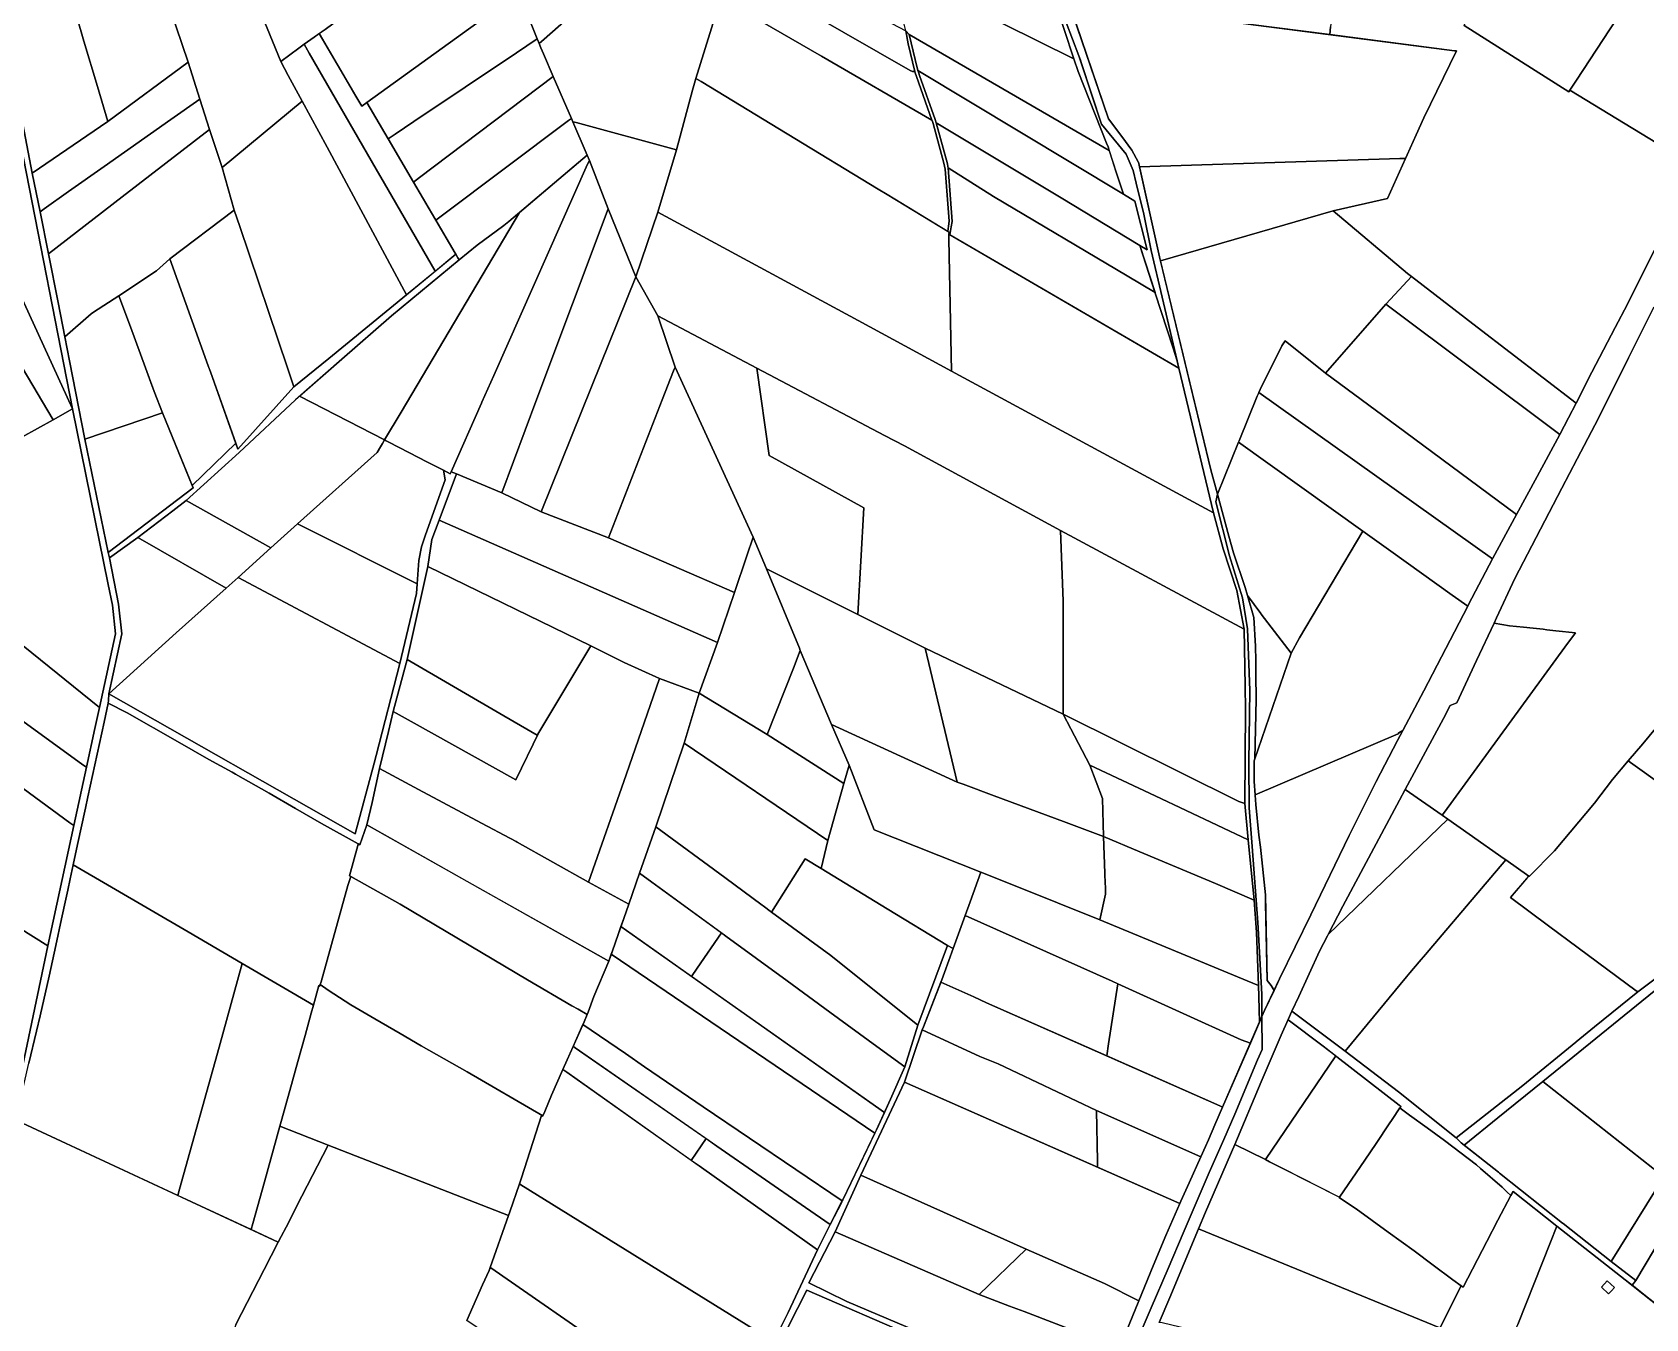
# Model space of a CAD drawing. Header units: metres. Extents: x 3 to 1005126, y 39 to 4383651.
# Drawn here: x 490819 to 491607, y 4373072 to 4373700 of the extents above; entities that cross this region are included whole.
import ezdxf

# ---------------------------------------------------------------- set-up
doc = ezdxf.new("R2010")
doc.units = ezdxf.units.M
doc.header["$MEASUREMENT"] = 0
doc.layers.add('TM_Llucmajor', color=7, linetype='Continuous')

msp = doc.modelspace()

# ---------------------------------------------------------------- linework, layer by layer
at = {"layer": 'TM_Llucmajor', "linetype": 'Continuous', "flags": 128}
for points in [[(490905.67, 4373771.17), (490897.12, 4373792.13), (490911.61, 4373803.72), (490925.61, 4373813.54), (490965.93, 4373704.31), (490962.18, 4373701.65), (490956.8, 4373697.83), (490951.9, 4373694.35), (490949.23, 4373692.37), (490940.48, 4373685.86), (490905.67, 4373771.17)], [(490872.02, 4373754.39), (490866.98, 4373769.36), (490897.12, 4373792.13), (490905.67, 4373771.17), (490940.48, 4373685.86), (490944.13, 4373679.11), (490950.93, 4373666.56), (490911.84, 4373634.07), (490905.64, 4373652.78), (490900.87, 4373667.58), (490895.19, 4373685.67), (490872.02, 4373754.39)], [(490840.78, 4373707.82), (490831.18, 4373740.38), (490866.98, 4373769.36), (490872.02, 4373754.39), (490895.19, 4373685.67), (490856, 4373656.64), (490850.93, 4373673.68), (490844.34, 4373695.87), (490840.78, 4373707.82)], [(491058.44, 4373718.1), (491098.12, 4373745.83), (491110.95, 4373754.85), (491110.32, 4373754.17), (491119.85, 4373761.83), (491130.36, 4373754.61), (491132.82, 4373752.99), (491067.77, 4373695.79), (491066.64, 4373694.79), (491066.34, 4373695.49), (491065.7, 4373696.99), (491057.63, 4373717.53), (491058.44, 4373718.1)], [(491051.37, 4373733.44), (491056.79, 4373719.64), (491056.04, 4373719.1), (490982.56, 4373665.87), (490980.04, 4373664.05), (490977.12, 4373669.04), (490972.39, 4373677.11), (490959.24, 4373699.56), (490962.18, 4373701.65), (490965.93, 4373704.31), (490967.97, 4373705.76), (490987.73, 4373719.82), (490998.05, 4373727.27), (491003.26, 4373731.03), (491011.97, 4373737.32), (491033.04, 4373752.53), (491041.47, 4373758.62), (491050.79, 4373734.91), (491051.37, 4373733.44)], [(491160.85, 4373734.57), (491160.28, 4373731.91), (491160.27, 4373731.89), (491155.69, 4373718.06), (491155.37, 4373717.08), (491143.24, 4373677.65), (491141.64, 4373671.88), (491133.77, 4373642.7), (491084.81, 4373656.05), (491083.08, 4373656.52), (491082.42, 4373658.06), (491073.58, 4373678.64), (491068.85, 4373689.65), (491067.58, 4373692.6), (491066.64, 4373694.79), (491067.77, 4373695.79), (491132.82, 4373752.99), (491160.85, 4373734.57)], [(491327.58, 4373688.27), (491327.92, 4373687.26), (491241.4, 4373730.21), (491240.95, 4373732.07), (491239.58, 4373752.83), (491311.79, 4373737.65), (491319.33, 4373713.02), (491327.58, 4373688.27)], [(491599.55, 4373716.65), (491573.37, 4373676.78), (491570.19, 4373671.94), (491569.61, 4373671.06), (491518.61, 4373703.45), (491530.77, 4373732.58), (491533.23, 4373738.47), (491537.84, 4373749.49), (491541.41, 4373747.59), (491599.55, 4373716.65)], [(490808.52, 4373686.06), (490802.35, 4373718), (490831.18, 4373740.38), (490840.78, 4373707.82), (490844.34, 4373695.87), (490850.93, 4373673.68), (490856, 4373656.64), (490819.08, 4373631.4), (490808.52, 4373686.06)], [(491249.25, 4373681.11), (491249, 4373681.13), (491247.9, 4373681.61), (491167.47, 4373727.78), (491160.28, 4373731.91), (491160.85, 4373734.57), (491162.68, 4373739.19), (491164.56, 4373743.95), (491166.98, 4373742.67), (491199.34, 4373725.5), (491238.97, 4373704.49), (491245.76, 4373700.89), (491247.03, 4373694.53), (491250.21, 4373681.01), (491249.25, 4373681.11)], [(491444.21, 4373718.89), (491454.77, 4373716.9), (491453.3, 4373702.89), (491452.89, 4373699.05), (491413.07, 4373704.18), (491401, 4373705.74), (491325.18, 4373715.52), (491323.57, 4373720.24), (491321.33, 4373726.85), (491317.74, 4373737.77), (491317, 4373741.05), (491444.21, 4373718.89)], [(491249.25, 4373681.11), (491250.21, 4373681.01), (491250.4, 4373680.45), (491251, 4373678.64), (491258.53, 4373657.26), (491204.67, 4373688.49), (491155.37, 4373717.08), (491155.69, 4373718.06), (491160.27, 4373731.89), (491160.28, 4373731.91), (491167.47, 4373727.78), (491247.9, 4373681.61), (491249, 4373681.13), (491249.25, 4373681.11)], [(491343.84, 4373646.07), (491344.58, 4373644.17), (491345.16, 4373642.39), (491247.36, 4373699.16), (491245.76, 4373700.89), (491244.32, 4373706.73), (491241.4, 4373730.21), (491327.92, 4373687.26), (491329.97, 4373681.12), (491343.84, 4373646.07)], [(491065.7, 4373696.99), (491055.6, 4373690.22), (491005.43, 4373656.57), (490996.29, 4373650.43), (490992.93, 4373648.18), (490982.56, 4373665.87), (491056.04, 4373719.1), (491056.79, 4373719.64), (491057.63, 4373717.53), (491065.7, 4373696.99)], [(491204.67, 4373688.49), (491258.53, 4373657.26), (491258.67, 4373657.18), (491259.09, 4373655.64), (491264.38, 4373636.3), (491265.01, 4373633.35), (491266.96, 4373607.92), (491266.73, 4373605.45), (491266.26, 4373602.92), (491236.61, 4373620.93), (491232.26, 4373623.58), (491187.83, 4373650.57), (491145.76, 4373676.13), (491143.24, 4373677.65), (491155.37, 4373717.08), (491204.67, 4373688.49)], [(491325.18, 4373715.52), (491401, 4373705.74), (491413.07, 4373704.18), (491513.91, 4373691.18), (491514.77, 4373691.1), (491498.9, 4373658.44), (491489.91, 4373638.48), (491487.16, 4373638.48), (491359.97, 4373634.39), (491359.45, 4373636.75), (491359.35, 4373636.99), (491356.27, 4373642.67), (491351.33, 4373649.25), (491344.82, 4373657.93), (491325.18, 4373715.52)], [(491631.75, 4373634.49), (491570.19, 4373671.94), (491573.37, 4373676.78), (491599.55, 4373716.65), (491657.41, 4373686.03), (491654.04, 4373679.41), (491650.95, 4373673.21), (491637.34, 4373645.56), (491631.75, 4373634.49)], [(490992.93, 4373648.18), (491005.35, 4373626.97), (491025.65, 4373592.34), (491025.96, 4373591.8), (491015.97, 4373583.52), (491015.79, 4373583.83), (490991.19, 4373626.38), (490987.14, 4373633.39), (490954.37, 4373690.08), (490951.9, 4373694.35), (490956.8, 4373697.83), (490959.24, 4373699.56), (490977.12, 4373669.04), (490980.04, 4373664.05), (490982.56, 4373665.87), (490992.93, 4373648.18)], [(491266.34, 4373634.64), (491266.45, 4373633.93), (491268.41, 4373607.75), (491267.96, 4373605.18), (491267.26, 4373601.25), (491266.81, 4373601.51), (491266.97, 4373602.49), (491266.26, 4373602.92), (491266.73, 4373605.45), (491266.96, 4373607.92), (491265.01, 4373633.35), (491264.38, 4373636.3), (491259.09, 4373655.64), (491258.67, 4373657.18), (491258.53, 4373657.26), (491251, 4373678.64), (491250.4, 4373680.45), (491250.21, 4373681.01), (491247.03, 4373694.53), (491245.76, 4373700.89), (491247.36, 4373699.16), (491250.36, 4373686.94), (491251.7, 4373681.47), (491252.1, 4373680.29), (491252.49, 4373679.12), (491260.16, 4373657.59), (491260.59, 4373656.02), (491266.14, 4373635.99), (491266.34, 4373634.64)], [(491348.55, 4373631.93), (491352.07, 4373621.04), (491251.7, 4373681.47), (491250.36, 4373686.94), (491247.36, 4373699.16), (491345.16, 4373642.39), (491348.55, 4373631.93)], [(491015.97, 4373583.52), (491001.89, 4373571.87), (490963.06, 4373644.01), (490950.93, 4373666.56), (490944.13, 4373679.11), (490940.48, 4373685.86), (490949.23, 4373692.37), (490951.9, 4373694.35), (490954.37, 4373690.08), (490987.14, 4373633.39), (490991.19, 4373626.38), (491015.79, 4373583.83), (491015.97, 4373583.52)], [(490996.29, 4373650.43), (491005.43, 4373656.57), (491055.6, 4373690.22), (491065.7, 4373696.99), (491066.34, 4373695.49), (491066.64, 4373694.79), (491067.58, 4373692.6), (491068.85, 4373689.65), (491073.58, 4373678.64), (491008.26, 4373629.18), (491005.35, 4373626.97), (490992.93, 4373648.18), (490996.29, 4373650.43)], [(490838.66, 4373516.16), (490829.31, 4373510.78), (490771.13, 4373608.72), (490738, 4373663.25), (490738.81, 4373663.95), (490740.85, 4373665.69), (490766.08, 4373689.56), (490788.11, 4373636.75), (490788.75, 4373635.22), (490808.05, 4373583.16), (490838.66, 4373516.16)], [(490822.89, 4373612.53), (490819.08, 4373631.4), (490856, 4373656.64), (490895.19, 4373685.67), (490900.87, 4373667.58), (490886.68, 4373657.56), (490854.13, 4373634.59), (490836.85, 4373622.38), (490824.96, 4373613.99), (490822.89, 4373612.53)], [(491081.09, 4373657.06), (491018.83, 4373610.35), (491016.24, 4373608.4), (491005.35, 4373626.97), (491008.26, 4373629.18), (491073.58, 4373678.64), (491082.42, 4373658.06), (491081.09, 4373657.06)], [(491133.77, 4373642.7), (491141.64, 4373671.88), (491143.24, 4373677.65), (491145.76, 4373676.13), (491187.83, 4373650.57), (491232.26, 4373623.58), (491236.61, 4373620.93), (491266.97, 4373602.49), (491266.81, 4373601.51), (491266.86, 4373599.07), (491268.17, 4373534.71), (491222.48, 4373559.43), (491124.65, 4373612.36), (491133.77, 4373642.7)], [(491360.14, 4373596.08), (491321.63, 4373619.27), (491260.59, 4373656.02), (491260.16, 4373657.59), (491252.49, 4373679.12), (491252.1, 4373680.29), (491251.7, 4373681.47), (491352.07, 4373621.04), (491357.64, 4373617.68), (491363.64, 4373593.97), (491360.14, 4373596.08)], [(490827.02, 4373592), (490822.89, 4373612.53), (490824.96, 4373613.99), (490836.85, 4373622.38), (490854.13, 4373634.59), (490886.68, 4373657.56), (490900.87, 4373667.58), (490905.64, 4373652.78), (490863.02, 4373619.83), (490827.02, 4373592)], [(490917.73, 4373613.24), (490911.84, 4373634.07), (490950.93, 4373666.56), (490963.06, 4373644.01), (491001.89, 4373571.87), (490963.89, 4373540.87), (490946.86, 4373526.96), (490943.69, 4373536.33), (490920.41, 4373605.27), (490917.73, 4373613.24)], [(490831.66, 4373568.21), (490827.02, 4373592), (490863.02, 4373619.83), (490905.64, 4373652.78), (490911.84, 4373634.07), (490917.73, 4373613.24), (490886.26, 4373589.49), (490879.81, 4373583.6), (490861.41, 4373571.45), (490849.03, 4373563.42), (490847.79, 4373562.62), (490834.93, 4373551.45), (490831.66, 4373568.21)], [(491027, 4373590.03), (491025.96, 4373591.8), (491025.65, 4373592.34), (491016.24, 4373608.4), (491018.83, 4373610.35), (491081.09, 4373657.06), (491082.42, 4373658.06), (491083.08, 4373656.52), (491089.59, 4373641.37), (491090.11, 4373640.16), (491051.88, 4373607.69), (491049.4, 4373605.86), (491036.33, 4373596.26), (491027.59, 4373589.02), (491027, 4373590.03)], [(491084.81, 4373656.05), (491133.77, 4373642.7), (491124.65, 4373612.36), (491113.91, 4373580.76), (491100.39, 4373613.99), (491091.2, 4373637.63), (491090.11, 4373640.16), (491089.59, 4373641.37), (491083.08, 4373656.52), (491084.81, 4373656.05)], [(491353.85, 4373581.2), (491288.61, 4373620.04), (491266.45, 4373633.93), (491266.34, 4373634.64), (491266.14, 4373635.99), (491260.59, 4373656.02), (491321.63, 4373619.27), (491360.14, 4373596.08), (491367.6, 4373573), (491353.85, 4373581.2)], [(490788.75, 4373635.22), (490798.67, 4373637.55), (490814.32, 4373641.22), (490814.8, 4373638.77), (490838.66, 4373516.16), (490808.05, 4373583.16), (490788.75, 4373635.22)], [(491057.09, 4373612.11), (491090.11, 4373640.16), (491091.2, 4373637.63), (491090.36, 4373635.74), (491044.53, 4373532.5), (491038.75, 4373519.47), (491038.52, 4373518.96), (491023.68, 4373485.52), (491023.22, 4373484.5), (491019.97, 4373486.18), (491012.11, 4373490.23), (491002.98, 4373494.94), (490993.25, 4373499.96), (490991.65, 4373500.79), (490991.19, 4373501.03), (490999.27, 4373514.64), (491057.09, 4373612.11)], [(491026.28, 4373484.45), (491023.68, 4373485.52), (491038.52, 4373518.96), (491038.75, 4373519.47), (491044.53, 4373532.5), (491090.36, 4373635.74), (491091.2, 4373637.63), (491100.39, 4373613.99), (491065.62, 4373521.13), (491048.39, 4373475.11), (491026.28, 4373484.45)], [(491487.16, 4373638.48), (491489.91, 4373638.48), (491481.12, 4373618.97), (491454.59, 4373613.04), (491370.25, 4373588.51), (491369.94, 4373589.76), (491369.73, 4373590.5), (491359.97, 4373634.39), (491487.16, 4373638.48)], [(491353.85, 4373581.2), (491367.6, 4373573), (491367.69, 4373572.74), (491376.37, 4373545.9), (491378.37, 4373539.7), (491379.25, 4373536.02), (491267.26, 4373601.25), (491267.96, 4373605.18), (491268.41, 4373607.75), (491266.45, 4373633.93), (491288.61, 4373620.04), (491353.85, 4373581.2)], [(490905.05, 4373537.29), (490886.26, 4373589.49), (490917.73, 4373613.24), (490920.41, 4373605.27), (490943.69, 4373536.33), (490946.86, 4373526.96), (490919.43, 4373496.59), (490906.09, 4373534.33), (490905.05, 4373537.29)], [(490991.19, 4373501.03), (490949.68, 4373522.44), (490970.34, 4373540.51), (490994.53, 4373561.65), (491027.59, 4373589.02), (491036.33, 4373596.26), (491049.4, 4373605.86), (491051.88, 4373607.69), (491057.09, 4373612.11), (490999.27, 4373514.64), (490991.19, 4373501.03)], [(491067.67, 4373465.88), (491048.39, 4373475.11), (491065.62, 4373521.13), (491100.39, 4373613.99), (491113.91, 4373580.76), (491092.25, 4373526.95), (491067.67, 4373465.88)], [(491124.7, 4373561.65), (491113.91, 4373580.76), (491124.65, 4373612.36), (491222.48, 4373559.43), (491268.17, 4373534.71), (491396.07, 4373465.44), (491400.81, 4373447.8), (491407.44, 4373427.54), (491411.16, 4373408.57), (491321.34, 4373456.79), (491245.08, 4373498.16), (491235.45, 4373503.24), (491173, 4373536.12), (491124.7, 4373561.65)], [(491454.59, 4373613.04), (491490.93, 4373582.4), (491492.81, 4373580.81), (491484.66, 4373572.04), (491480.26, 4373567.3), (491451.93, 4373534.95), (491450.8, 4373533.65), (491431.04, 4373549.38), (491429.47, 4373547.05), (491418.92, 4373525.63), (491417.41, 4373522.38), (491408.64, 4373500.67), (491408.32, 4373499.87), (491398.07, 4373474.46), (491394.83, 4373486.44), (491370.25, 4373588.51), (491454.59, 4373613.04)], [(491266.81, 4373601.51), (491379.25, 4373536.02), (491396.07, 4373465.44), (491268.17, 4373534.71), (491266.86, 4373599.07), (491266.81, 4373601.51)], [(491001.89, 4373571.87), (491025.96, 4373591.8), (491027, 4373590.03), (491027.59, 4373589.02), (490994.53, 4373561.65), (490970.34, 4373540.51), (490947.59, 4373520.61), (490920.17, 4373494.93), (490894.22, 4373471.37), (490887.68, 4373466.39), (490870.68, 4373453.41), (490856.86, 4373443.4), (490856.12, 4373446.07), (490897.63, 4373477.64), (490897.19, 4373478.73), (490918.44, 4373499.38), (490919.43, 4373496.59), (490946.86, 4373526.96), (490963.89, 4373540.87), (491001.89, 4373571.87)], [(490905.22, 4373536.81), (490906.09, 4373534.33), (490918.44, 4373499.38), (490897.19, 4373478.73), (490882.74, 4373514.27), (490878.68, 4373524.71), (490877.72, 4373527.31), (490874.38, 4373536.33), (490867, 4373556.32), (490861.41, 4373571.45), (490879.81, 4373583.6), (490886.26, 4373589.49), (490905.05, 4373537.29), (490905.22, 4373536.81)], [(491100.61, 4373453.15), (491067.67, 4373465.88), (491092.25, 4373526.95), (491113.91, 4373580.76), (491124.7, 4373561.65), (491133.07, 4373536.65), (491132.37, 4373534.86), (491126.83, 4373520.6), (491100.61, 4373453.15)], [(491565.25, 4373503.68), (491480.26, 4373567.3), (491484.66, 4373572.04), (491492.81, 4373580.81), (491519.28, 4373560.49), (491524.9, 4373556.17), (491573.29, 4373519.02), (491569.6, 4373511.76), (491565.25, 4373503.68)], [(490837.22, 4373539.76), (490834.93, 4373551.45), (490847.79, 4373562.62), (490849.03, 4373563.42), (490861.41, 4373571.45), (490867, 4373556.32), (490874.38, 4373536.33), (490878.68, 4373524.71), (490882.74, 4373514.27), (490844.74, 4373501.41), (490837.22, 4373539.76)], [(491544.15, 4373464.54), (491489.36, 4373505.15), (491450.8, 4373533.65), (491451.93, 4373534.95), (491480.26, 4373567.3), (491565.25, 4373503.68), (491554.23, 4373483.2), (491544.15, 4373464.54)], [(491124.7, 4373561.65), (491173, 4373536.12), (491178.98, 4373493.49), (491225.27, 4373467.89), (491222.28, 4373415.68), (491177.73, 4373438.08), (491171.31, 4373453.52), (491133.07, 4373536.65), (491124.7, 4373561.65)], [(491532.45, 4373442.88), (491418.29, 4373524.27), (491418.92, 4373525.63), (491429.47, 4373547.05), (491431.04, 4373549.38), (491450.8, 4373533.65), (491489.36, 4373505.15), (491544.15, 4373464.54), (491532.63, 4373443.22), (491532.45, 4373442.88)], [(491162.16, 4373426.47), (491100.61, 4373453.15), (491126.83, 4373520.6), (491132.37, 4373534.86), (491133.07, 4373536.65), (491171.31, 4373453.52), (491168.2, 4373444.32), (491162.16, 4373426.47)], [(491173, 4373536.12), (491235.45, 4373503.24), (491245.08, 4373498.16), (491321.34, 4373456.79), (491322.64, 4373422.3), (491322.71, 4373366.99), (491255.25, 4373399.21), (491222.28, 4373415.68), (491225.27, 4373467.89), (491178.98, 4373493.49), (491173, 4373536.12)], [(490947.59, 4373520.61), (490949.68, 4373522.44), (490991.19, 4373501.03), (490990.13, 4373499.24), (490989.14, 4373497.58), (490987.53, 4373494.86), (490948.57, 4373460.07), (490935.6, 4373448.35), (490894.22, 4373471.37), (490920.17, 4373494.93), (490947.59, 4373520.61)], [(491520.28, 4373419.88), (491512.74, 4373425.26), (491482.72, 4373446.69), (491468.99, 4373456.5), (491408.32, 4373499.87), (491408.64, 4373500.67), (491417.41, 4373522.38), (491418.05, 4373523.76), (491418.29, 4373524.27), (491532.45, 4373442.88), (491520.65, 4373420.6), (491520.28, 4373419.88)], [(490807.9, 4373405.76), (490769.64, 4373477.57), (490780.34, 4373483.65), (490793.53, 4373491.14), (490813.9, 4373502.31), (490829.31, 4373510.78), (490838.66, 4373516.16), (490856.18, 4373430.34), (490858.24, 4373420.31), (490859.78, 4373406.32), (490851.89, 4373370.35), (490814.55, 4373400.5), (490814.43, 4373400.6), (490807.9, 4373405.76)], [(490856.12, 4373446.07), (490844.74, 4373501.41), (490882.74, 4373514.27), (490897.63, 4373477.64), (490856.12, 4373446.07)], [(490990.13, 4373499.24), (490991.19, 4373501.03), (490991.65, 4373500.79), (490993.25, 4373499.96), (491002.98, 4373494.94), (491012.11, 4373490.23), (491019.97, 4373486.18), (491020.7, 4373481.54), (491011.11, 4373454.74), (491009.29, 4373448.87), (491007.96, 4373442.12), (491007.12, 4373430.67), (490948.57, 4373460.07), (490987.53, 4373494.86), (490989.14, 4373497.58), (490990.13, 4373499.24)], [(491405.88, 4373445.82), (491403.59, 4373454.04), (491398.07, 4373474.46), (491408.32, 4373499.87), (491468.99, 4373456.5), (491438.04, 4373404.31), (491434.01, 4373396.8), (491419.45, 4373415.96), (491419.16, 4373416.15), (491412.75, 4373425.06), (491411.63, 4373428.97), (491405.88, 4373445.82)], [(490856.47, 4373377.04), (490976.85, 4373308.49), (490986.03, 4373343.13), (490987.01, 4373346.84), (490998.59, 4373391.81), (491006.78, 4373426.02), (491007.12, 4373430.67), (491007.96, 4373442.12), (491009.29, 4373448.87), (491011.11, 4373454.74), (491020.7, 4373481.54), (491019.97, 4373486.18), (491023.22, 4373484.5), (491023.68, 4373485.52), (491026.28, 4373484.45), (491017.92, 4373461.82), (491014.18, 4373452.42), (491012.26, 4373439.13), (491002.16, 4373393.73), (490996.01, 4373370.77), (490995.42, 4373368.32), (490993.09, 4373358.6), (490988.74, 4373340.45), (490985.09, 4373323.83), (490982.44, 4373313.04), (490979.06, 4373303.26), (490978.35, 4373303.65), (490960.28, 4373313.58), (490947.6, 4373321.02), (490934.75, 4373328.43), (490918.3, 4373337.71), (490916.64, 4373338.62), (490905.4, 4373344.82), (490889.97, 4373353.68), (490865.45, 4373367.67), (490856.2, 4373372.45), (490856.27, 4373373.68), (490856.47, 4373377.04)], [(490785.75, 4373384.29), (490810.85, 4373366.15), (490843.76, 4373342.34), (490845.53, 4373341.06), (490839.38, 4373312.57), (490837.4, 4373314.01), (490800.3, 4373341.13), (490779.72, 4373318.72), (490756.65, 4373356), (490748.33, 4373369.18), (490705.42, 4373439.87), (490728.2, 4373453.72), (490729.91, 4373454.76), (490755.44, 4373469.42), (490769.64, 4373477.57), (490807.9, 4373405.76), (490785.75, 4373384.29)], [(491153.82, 4373402.06), (491017.92, 4373461.82), (491026.28, 4373484.45), (491048.39, 4373475.11), (491067.67, 4373465.88), (491100.61, 4373453.15), (491162.16, 4373426.47), (491153.82, 4373402.06)], [(490913.75, 4373428.6), (490870.68, 4373453.41), (490887.68, 4373466.39), (490894.22, 4373471.37), (490935.6, 4373448.35), (490919.61, 4373433.89), (490913.75, 4373428.6)], [(491424.23, 4373234.41), (491425.73, 4373232.07), (491421.04, 4373222.23), (491419.79, 4373219.33), (491419.75, 4373228.41), (491419.65, 4373230.26), (491417.83, 4373265.19), (491414.96, 4373302.35), (491413.5, 4373321.33), (491413.37, 4373343.65), (491413.85, 4373378.58), (491412.73, 4373408.72), (491410.34, 4373423.87), (491403.96, 4373444.44), (491397.26, 4373470.75), (491398.07, 4373474.46), (491403.59, 4373454.04), (491405.88, 4373445.82), (491411.63, 4373428.97), (491412.75, 4373425.06), (491415.84, 4373414.24), (491416.69, 4373400.31), (491416.76, 4373393.1), (491416.82, 4373386.23), (491416.93, 4373374.44), (491416.31, 4373345.23), (491415.98, 4373344.27), (491415.94, 4373334.16), (491416.53, 4373327.61), (491416.45, 4373327.46), (491416.77, 4373322.95), (491418.25, 4373307.9), (491419.01, 4373302.08), (491421.44, 4373278.71), (491422.31, 4373236.94), (491424.23, 4373234.41)], [(491091.98, 4373400.43), (491012.26, 4373439.13), (491014.18, 4373452.42), (491017.92, 4373461.82), (491153.82, 4373402.06), (491144.92, 4373377.26), (491125.54, 4373384.48), (491108.19, 4373392.36), (491091.98, 4373400.43)], [(491006.78, 4373426.02), (490998.59, 4373391.81), (490919.61, 4373433.89), (490935.6, 4373448.35), (490948.57, 4373460.07), (491007.12, 4373430.67), (491006.78, 4373426.02)], [(491321.34, 4373456.79), (491411.16, 4373408.57), (491411.5, 4373380.66), (491411.74, 4373369.39), (491411.46, 4373323.36), (491408.56, 4373324.37), (491322.71, 4373366.99), (491322.64, 4373422.3), (491321.34, 4373456.79)], [(491488.62, 4373359.08), (491486.57, 4373357.96), (491486.31, 4373357.44), (491416.53, 4373327.61), (491415.94, 4373334.16), (491415.98, 4373344.27), (491434.01, 4373396.8), (491438.04, 4373404.31), (491468.99, 4373456.5), (491482.72, 4373446.69), (491512.74, 4373425.26), (491520.28, 4373419.88), (491498.83, 4373378.47), (491488.62, 4373359.08)], [(490856.47, 4373377.04), (490862.78, 4373406.24), (490861.22, 4373420.75), (490856.86, 4373443.4), (490870.68, 4373453.41), (490913.75, 4373428.6), (490889.41, 4373406.74), (490856.47, 4373377.04)], [(491178.09, 4373357.15), (491144.92, 4373377.26), (491153.82, 4373402.06), (491162.16, 4373426.47), (491168.2, 4373444.32), (491171.31, 4373453.52), (491177.73, 4373438.08), (491193.8, 4373399.24), (491194.25, 4373398.17), (491190.87, 4373389.58), (491178.09, 4373357.15)], [(491049.49, 4373366.22), (491002.16, 4373393.73), (491012.26, 4373439.13), (491091.98, 4373400.43), (491066.48, 4373358.09), (491065.71, 4373356.81), (491049.49, 4373366.22)], [(491177.73, 4373438.08), (491222.28, 4373415.68), (491255.25, 4373399.21), (491270.92, 4373333.84), (491209.42, 4373361.92), (491203.62, 4373375.78), (491194.25, 4373398.17), (491193.8, 4373399.24), (491177.73, 4373438.08)], [(490976.85, 4373308.49), (490856.47, 4373377.04), (490889.41, 4373406.74), (490913.75, 4373428.6), (490919.61, 4373433.89), (490998.59, 4373391.81), (490987.01, 4373346.84), (490986.03, 4373343.13), (490976.85, 4373308.49)], [(491416.82, 4373386.23), (491416.76, 4373393.1), (491416.69, 4373400.31), (491415.84, 4373414.24), (491412.75, 4373425.06), (491419.16, 4373416.15), (491419.45, 4373415.96), (491434.01, 4373396.8), (491416.31, 4373345.23), (491416.93, 4373374.44), (491416.82, 4373386.23)], [(491533.16, 4373411.47), (491540.69, 4373410.19), (491547.52, 4373409.62), (491552.3, 4373409.08), (491557.19, 4373408.52), (491558.96, 4373408.31), (491563.26, 4373407.82), (491572.87, 4373406.72), (491567.76, 4373399.74), (491508.88, 4373319.12), (491507.8, 4373317.65), (491489.68, 4373330.21), (491508.41, 4373364.88), (491511.69, 4373371.35), (491514.95, 4373372.61), (491524.54, 4373393.19), (491533.16, 4373411.47)], [(490810.85, 4373366.15), (490785.75, 4373384.29), (490807.9, 4373405.76), (490814.43, 4373400.6), (490814.55, 4373400.5), (490851.89, 4373370.35), (490849.65, 4373360.02), (490845.53, 4373341.06), (490843.76, 4373342.34), (490810.85, 4373366.15)], [(491007.77, 4373330.26), (490988.74, 4373340.45), (490993.09, 4373358.6), (490995.42, 4373368.32), (491004.14, 4373363.45), (491055.32, 4373334.87), (491066.48, 4373358.09), (491091.98, 4373400.43), (491108.19, 4373392.36), (491125.54, 4373384.48), (491109.14, 4373337.44), (491090.82, 4373284.88), (491056, 4373304.53), (491055.42, 4373304.84), (491049.57, 4373307.94), (491041.65, 4373312.14), (491041.04, 4373312.46), (491007.77, 4373330.26)], [(491255.25, 4373399.21), (491322.71, 4373366.99), (491326.47, 4373359.79), (491335.65, 4373342.15), (491341.91, 4373325.78), (491342.41, 4373307.34), (491322.78, 4373314.61), (491289.04, 4373327.12), (491273.78, 4373332.78), (491270.92, 4373333.84), (491255.25, 4373399.21)], [(491004.14, 4373363.45), (490995.42, 4373368.32), (490996.01, 4373370.77), (491002.16, 4373393.73), (491049.49, 4373366.22), (491065.71, 4373356.81), (491066.48, 4373358.09), (491055.32, 4373334.87), (491004.14, 4373363.45)], [(491215.49, 4373333.22), (491178.09, 4373357.15), (491190.87, 4373389.58), (491194.25, 4373398.17), (491203.62, 4373375.78), (491209.42, 4373361.92), (491218.07, 4373342.12), (491215.49, 4373333.22)], [(491110.47, 4373274.25), (491090.82, 4373284.88), (491109.14, 4373337.44), (491125.54, 4373384.48), (491144.92, 4373377.26), (491137.45, 4373352.85), (491123.71, 4373312.05), (491115.75, 4373289.35), (491110.47, 4373274.25)], [(491207.76, 4373305.24), (491137.45, 4373352.85), (491144.92, 4373377.26), (491178.09, 4373357.15), (491215.49, 4373333.22), (491207.76, 4373305.24)], [(490974.07, 4373288.12), (490974.65, 4373287.79), (490973.27, 4373283.39), (490960.13, 4373236.25), (490959.76, 4373234.93), (490959.53, 4373234.21), (490959.12, 4373234.46), (490956.44, 4373224.86), (490921.66, 4373245.19), (490895.23, 4373260.64), (490839.08, 4373293.47), (490841.21, 4373303.33), (490845.08, 4373321.14), (490846.27, 4373326.62), (490850.8, 4373347.51), (490854.19, 4373363.14), (490856.2, 4373372.45), (490865.45, 4373367.67), (490889.97, 4373353.68), (490905.4, 4373344.82), (490916.64, 4373338.62), (490918.3, 4373337.71), (490934.75, 4373328.43), (490947.6, 4373321.02), (490960.28, 4373313.58), (490978.35, 4373303.65), (490978.15, 4373302.9), (490974.07, 4373288.12)], [(491322.71, 4373366.99), (491408.56, 4373324.37), (491411.46, 4373323.36), (491413.07, 4373305.7), (491367.65, 4373327.07), (491335.65, 4373342.15), (491326.47, 4373359.79), (491322.71, 4373366.99)], [(491623.67, 4373372.65), (491623.91, 4373372.47), (491623.42, 4373371.96), (491674.21, 4373329.65), (491672.19, 4373327.45), (491673.41, 4373326.41), (491655.33, 4373303.69), (491598.71, 4373344.19), (491605.84, 4373352.62), (491622.88, 4373373.27), (491623.67, 4373372.65)], [(491209.42, 4373361.92), (491270.92, 4373333.84), (491273.78, 4373332.78), (491289.04, 4373327.12), (491322.78, 4373314.61), (491342.41, 4373307.34), (491343.01, 4373289.39), (491343.05, 4373288.31), (491343.27, 4373281.87), (491343.36, 4373279.11), (491340.65, 4373266.55), (491319.87, 4373274.85), (491302.46, 4373281.81), (491282.38, 4373289.82), (491230.26, 4373310.51), (491218.07, 4373342.12), (491209.42, 4373361.92)], [(491486.31, 4373357.44), (491486.57, 4373357.96), (491488.62, 4373359.08), (491486.02, 4373354.12), (491475.5, 4373334.15), (491462.33, 4373307.77), (491443.67, 4373269.06), (491428.39, 4373237.64), (491425.73, 4373232.07), (491424.23, 4373234.41), (491422.31, 4373236.94), (491421.52, 4373274.63), (491421.44, 4373278.71), (491419.01, 4373302.08), (491418.25, 4373307.9), (491416.77, 4373322.95), (491416.45, 4373327.46), (491416.53, 4373327.61), (491486.31, 4373357.44)], [(491157.36, 4373287.21), (491123.71, 4373312.05), (491137.45, 4373352.85), (491207.76, 4373305.24), (491204.44, 4373291.57), (491196.56, 4373296.35), (491180.22, 4373270.34), (491176.08, 4373273.4), (491175.62, 4373273.74), (491157.36, 4373287.21)], [(491598.71, 4373344.19), (491655.33, 4373303.69), (491673.28, 4373287.31), (491620.29, 4373243.99), (491603.33, 4373231.34), (491602.64, 4373231.85), (491574.24, 4373252.9), (491559.79, 4373263.62), (491541.21, 4373277.39), (491550.21, 4373287.96), (491550.4, 4373287.83), (491562.76, 4373300.29), (491582.3, 4373323.54), (491591.09, 4373335.18), (491598.71, 4373344.19)], [(490826.69, 4373253.87), (490759.1, 4373296.11), (490779.72, 4373318.72), (490800.3, 4373341.13), (490837.4, 4373314.01), (490839.38, 4373312.57), (490826.69, 4373253.87)], [(490985.09, 4373323.83), (490988.74, 4373340.45), (491007.77, 4373330.26), (491041.04, 4373312.46), (491041.65, 4373312.14), (491049.57, 4373307.94), (491055.42, 4373304.84), (491056, 4373304.53), (491090.82, 4373284.88), (491110.47, 4373274.25), (491108.03, 4373267.26), (491105.24, 4373259.33), (491102.47, 4373251.37), (491100.71, 4373246.31), (491031.58, 4373285.32), (490982.44, 4373313.04), (490985.09, 4373323.83)], [(491236.71, 4373271.97), (491204.44, 4373291.57), (491207.76, 4373305.24), (491215.49, 4373333.22), (491218.07, 4373342.12), (491230.26, 4373310.51), (491282.38, 4373289.82), (491277.19, 4373275.4), (491274.73, 4373268.59), (491268.94, 4373252.56), (491266.23, 4373254.03), (491236.71, 4373271.97)], [(491335.65, 4373342.15), (491367.65, 4373327.07), (491413.07, 4373305.7), (491415.93, 4373276.22), (491397.05, 4373284.26), (491392.06, 4373286.36), (491360.14, 4373299.85), (491342.41, 4373307.34), (491341.91, 4373325.78), (491335.65, 4373342.15)], [(491452.06, 4373259.42), (491459.25, 4373273.3), (491486.9, 4373325.06), (491489.68, 4373330.21), (491507.8, 4373317.65), (491510.56, 4373315.74), (491452.06, 4373259.42)], [(490978.15, 4373302.9), (490978.35, 4373303.65), (490979.06, 4373303.26), (490982.44, 4373313.04), (491100.71, 4373246.31), (491093.36, 4373229.02), (491090.64, 4373221.44), (491090.2, 4373220.22), (491090.14, 4373220.26), (491085.72, 4373222.82), (491082.65, 4373224.6), (491061.07, 4373237.19), (490998.71, 4373274.15), (490974.65, 4373287.79), (490974.07, 4373288.12), (490978.15, 4373302.9)], [(491157.86, 4373258.61), (491115.75, 4373289.35), (491123.71, 4373312.05), (491157.36, 4373287.21), (491175.62, 4373273.74), (491176.08, 4373273.4), (491180.22, 4373270.34), (491209.17, 4373249.11), (491251.69, 4373215.09), (491245.28, 4373194.68), (491231.63, 4373204.66), (491208.73, 4373221.41), (491187.8, 4373236.72), (491157.86, 4373258.61)], [(491452.06, 4373259.42), (491510.56, 4373315.74), (491521.08, 4373308.45), (491538.07, 4373296.36), (491538.88, 4373295.8), (491507.82, 4373259.22), (491499.7, 4373249.63), (491496.63, 4373246.02), (491492.05, 4373240.62), (491490.38, 4373238.66), (491460.45, 4373202.42), (491434.43, 4373221.88), (491437.74, 4373229.14), (491447.82, 4373251.24), (491451.72, 4373258.76), (491452.06, 4373259.42)], [(491417.2, 4373234.77), (491340.65, 4373266.55), (491343.36, 4373279.11), (491343.27, 4373281.87), (491343.05, 4373288.31), (491343.01, 4373289.39), (491342.41, 4373307.34), (491360.14, 4373299.85), (491392.06, 4373286.36), (491397.05, 4373284.26), (491415.93, 4373276.22), (491417.09, 4373260.45), (491418.02, 4373234.42), (491417.2, 4373234.77)], [(490751.12, 4373213.38), (490707.85, 4373239.76), (490759.1, 4373296.11), (490826.69, 4373253.87), (490810.8, 4373178.37), (490752.66, 4373212.48), (490751.12, 4373213.38)], [(491209.17, 4373249.11), (491180.22, 4373270.34), (491196.56, 4373296.35), (491204.44, 4373291.57), (491236.71, 4373271.97), (491266.23, 4373254.03), (491251.69, 4373215.09), (491209.17, 4373249.11)], [(490890.21, 4373131.83), (490811.84, 4373168.39), (490811.06, 4373168.75), (490817.46, 4373196.46), (490821.08, 4373212.1), (490822.85, 4373219.7), (490827.33, 4373239.04), (490830.54, 4373253.97), (490833.35, 4373267.03), (490835.42, 4373276.6), (490836.39, 4373281.07), (490837.59, 4373286.61), (490839.08, 4373293.47), (490895.23, 4373260.64), (490921.66, 4373245.19), (490910.34, 4373204.38), (490891.07, 4373134.93), (490890.21, 4373131.83)], [(491108.03, 4373267.26), (491110.47, 4373274.25), (491115.75, 4373289.35), (491155.72, 4373260.18), (491143.86, 4373242.91), (491141.1, 4373238.9), (491106.61, 4373263.21), (491108.03, 4373267.26)], [(491418.27, 4373229.01), (491418.57, 4373216.51), (491414.13, 4373206.28), (491409.7, 4373207.85), (491349.38, 4373235.33), (491346.67, 4373236.55), (491274.73, 4373268.59), (491277.19, 4373275.4), (491282.38, 4373289.82), (491302.46, 4373281.81), (491319.87, 4373274.85), (491340.65, 4373266.55), (491417.2, 4373234.77), (491418.02, 4373234.42), (491418.27, 4373229.01)], [(491550.21, 4373287.96), (491549.55, 4373287.19), (491546.76, 4373283.9), (491541.21, 4373277.39), (491559.79, 4373263.62), (491574.24, 4373252.9), (491602.64, 4373231.85), (491603.33, 4373231.34), (491582.28, 4373214.26), (491573.23, 4373206.91), (491573.03, 4373206.74), (491547.23, 4373185.54), (491514.65, 4373160.03), (491486.52, 4373182.5), (491460.45, 4373202.42), (491490.38, 4373238.66), (491492.05, 4373240.62), (491496.63, 4373246.02), (491499.7, 4373249.63), (491507.82, 4373259.22), (491538.88, 4373295.8), (491550.21, 4373287.96)], [(491090.14, 4373220.26), (491090.2, 4373220.22), (491088.62, 4373216.65), (491078.29, 4373193.4), (491072.7, 4373180.81), (491069.39, 4373172.9), (491068.48, 4373170.73), (491031.6, 4373192.34), (491009.05, 4373204.93), (490998.73, 4373211.04), (490986.4, 4373218.1), (490974.64, 4373225.04), (490963.61, 4373232.22), (490959.76, 4373234.93), (490960.13, 4373236.25), (490973.27, 4373283.39), (490974.65, 4373287.79), (490998.71, 4373274.15), (491061.07, 4373237.19), (491082.65, 4373224.6), (491085.72, 4373222.82), (491090.14, 4373220.26)], [(491264.76, 4373240.84), (491268.94, 4373252.56), (491274.73, 4373268.59), (491346.67, 4373236.55), (491349.38, 4373235.33), (491344.87, 4373205.98), (491343.96, 4373200.08), (491285.29, 4373226.02), (491279.02, 4373228.86), (491262.93, 4373236.15), (491263.34, 4373237.2), (491264.76, 4373240.84)], [(491235.38, 4373172.44), (491231.5, 4373163.96), (491230.68, 4373162.26), (491101.93, 4373249.83), (491102.47, 4373251.37), (491105.24, 4373259.33), (491106.61, 4373263.21), (491235.38, 4373172.44)], [(491143.86, 4373242.91), (491155.72, 4373260.18), (491157.86, 4373258.61), (491187.8, 4373236.72), (491208.73, 4373221.41), (491231.63, 4373204.66), (491245.28, 4373194.68), (491238.32, 4373178.86), (491235.38, 4373172.44), (491141.1, 4373238.9), (491143.86, 4373242.91)], [(491090.64, 4373221.44), (491093.36, 4373229.02), (491100.71, 4373246.31), (491101.93, 4373249.83), (491230.68, 4373162.26), (491215.03, 4373129.78), (491214.77, 4373129.17), (491146.84, 4373175.17), (491118.2, 4373194.8), (491108.83, 4373201.22), (491088.1, 4373215.43), (491088.08, 4373215.44), (491088.62, 4373216.65), (491090.2, 4373220.22), (491090.64, 4373221.44)], [(490940.67, 4373168.06), (490940, 4373165.66), (490932.44, 4373138.47), (490926.82, 4373118.25), (490925.96, 4373115.16), (490890.21, 4373131.83), (490891.07, 4373134.93), (490910.34, 4373204.38), (490921.66, 4373245.19), (490956.44, 4373224.86), (490955.35, 4373220.91), (490952.31, 4373209.96), (490948.81, 4373197.37), (490944.87, 4373183.19), (490940.67, 4373168.06)], [(490940.67, 4373168.06), (490944.87, 4373183.19), (490948.81, 4373197.37), (490952.31, 4373209.96), (490955.35, 4373220.91), (490956.44, 4373224.86), (490959.12, 4373234.46), (490959.53, 4373234.21), (490959.76, 4373234.93), (490963.61, 4373232.22), (490974.64, 4373225.04), (490986.4, 4373218.1), (490998.73, 4373211.04), (491009.05, 4373204.93), (491031.6, 4373192.34), (491068.48, 4373170.73), (491068.42, 4373170.55), (491067.89, 4373170.87), (491058.14, 4373140.44), (491057.11, 4373137.51), (491052.31, 4373123.9), (491051.66, 4373122.06), (490963.69, 4373156.41), (490940, 4373165.66), (490940.67, 4373168.06)], [(491399.16, 4373175.67), (491400.57, 4373175.01), (491396.79, 4373166.3), (491393.67, 4373159.09), (491392.22, 4373155.75), (491389.98, 4373150.76), (491338.88, 4373173.34), (491290.88, 4373196.16), (491281.99, 4373199.71), (491253.8, 4373212.74), (491254.41, 4373214.3), (491262.93, 4373236.15), (491279.02, 4373228.86), (491285.29, 4373226.02), (491399.16, 4373175.67)], [(491409.7, 4373207.85), (491414.13, 4373206.28), (491400.57, 4373175.01), (491399.16, 4373175.67), (491343.96, 4373200.08), (491344.87, 4373205.98), (491349.38, 4373235.33), (491409.7, 4373207.85)], [(491620.06, 4373238.72), (491658.66, 4373209.86), (491650.82, 4373197.18), (491616.05, 4373141.04), (491556.91, 4373187.56), (491620.06, 4373238.72)], [(491419.43, 4373187.36), (491429.1, 4373210.19), (491432.6, 4373217.86), (491432.57, 4373217.67), (491449.67, 4373204.77), (491455.79, 4373200.14), (491421.48, 4373149.38), (491406.46, 4373156.73), (491419.43, 4373187.36)], [(491542.45, 4373133.82), (491541.42, 4373131.89), (491539.63, 4373133.51), (491537.04, 4373135.85), (491526.48, 4373145.09), (491524.54, 4373146.88), (491508.91, 4373158.66), (491500.41, 4373164.87), (491491.9, 4373171.16), (491487.22, 4373174.57), (491487.69, 4373175.26), (491486.84, 4373175.92), (491456.41, 4373199.68), (491449.67, 4373204.77), (491432.57, 4373217.67), (491432.6, 4373217.86), (491434.43, 4373221.88), (491460.45, 4373202.42), (491486.52, 4373182.5), (491514.65, 4373160.03), (491517.09, 4373157.53), (491535.33, 4373143.19), (491535.77, 4373142.84), (491566.63, 4373118.4), (491566.95, 4373118.15), (491590.44, 4373099.63), (491602.42, 4373090.39), (491600.6, 4373087.97), (491597.23, 4373090.64), (491563.8, 4373116.88), (491542.45, 4373133.82)], [(491146.84, 4373175.17), (491214.77, 4373129.17), (491214.47, 4373128.58), (491208.92, 4373117.61), (491196.81, 4373126), (491153.53, 4373156.02), (491084.28, 4373204.04), (491083.51, 4373204.58), (491083.31, 4373204.71), (491088.08, 4373215.44), (491088.1, 4373215.43), (491108.83, 4373201.22), (491118.2, 4373194.8), (491146.84, 4373175.17)], [(491245.21, 4373187.21), (491253.8, 4373212.74), (491281.99, 4373199.71), (491290.88, 4373196.16), (491338.88, 4373173.34), (491339.42, 4373148.64), (491339.49, 4373145.63), (491245.21, 4373187.21)], [(491660.53, 4373187.5), (491640.49, 4373155.21), (491630.6, 4373137.68), (491628.79, 4373134.64), (491602.42, 4373090.39), (491590.44, 4373099.63), (491616.05, 4373141.04), (491650.82, 4373197.18), (491658.66, 4373209.86), (491666.1, 4373204.3), (491669.61, 4373201.67), (491668.67, 4373199.92), (491660.84, 4373187.99), (491660.53, 4373187.5)], [(491083.51, 4373204.58), (491084.28, 4373204.04), (491148.21, 4373159.71), (491140.98, 4373149.02), (491080.15, 4373192.09), (491078.68, 4373193.13), (491078.29, 4373193.4), (491083.31, 4373204.71), (491083.51, 4373204.58)], [(491481.98, 4373166.9), (491475.49, 4373157.19), (491469.97, 4373149.07), (491457.65, 4373130.99), (491457.46, 4373131.09), (491429.9, 4373144.97), (491423.47, 4373148.34), (491421.48, 4373149.38), (491455.79, 4373200.14), (491456.41, 4373199.68), (491486.84, 4373175.92), (491487.69, 4373175.26), (491487.22, 4373174.57), (491487.15, 4373174.62), (491483.38, 4373169), (491481.98, 4373166.9)], [(491068.42, 4373170.55), (491068.48, 4373170.73), (491069.39, 4373172.9), (491072.7, 4373180.81), (491078.29, 4373193.4), (491078.68, 4373193.13), (491080.15, 4373192.09), (491145.98, 4373145.48), (491202.7, 4373105.33), (491202.69, 4373105.32), (491188.26, 4373074.74), (491181.15, 4373060.38), (491175.9, 4373063.76), (491057.74, 4373137.11), (491057.11, 4373137.51), (491058.14, 4373140.44), (491067.89, 4373170.87), (491068.42, 4373170.55)], [(491359.65, 4373080.42), (491342.81, 4373088.93), (491304.52, 4373105.64), (491223.78, 4373141.71), (491245.21, 4373187.21), (491379.6, 4373127.95), (491372.74, 4373112.35), (491366.58, 4373097.45), (491359.65, 4373080.42)], [(491556.91, 4373187.56), (491616.05, 4373141.04), (491590.44, 4373099.63), (491566.95, 4373118.15), (491566.63, 4373118.4), (491535.77, 4373142.84), (491535.33, 4373143.19), (491518.48, 4373156.43), (491535.06, 4373169.86), (491556.91, 4373187.56)], [(491379.6, 4373127.95), (491339.49, 4373145.63), (491339.42, 4373148.64), (491338.88, 4373173.34), (491389.98, 4373150.76), (491384.24, 4373137.96), (491380.14, 4373129.16), (491379.6, 4373127.95)], [(491481.98, 4373166.9), (491483.38, 4373169), (491487.15, 4373174.62), (491487.22, 4373174.57), (491491.9, 4373171.16), (491500.41, 4373164.87), (491508.91, 4373158.66), (491524.54, 4373146.88), (491526.48, 4373145.09), (491537.04, 4373135.85), (491539.63, 4373133.51), (491541.42, 4373131.89), (491535.04, 4373119.83), (491529.57, 4373109.43), (491518.13, 4373087.05), (491517.13, 4373087.77), (491513.06, 4373090.72), (491503.36, 4373097.76), (491494.07, 4373104.81), (491481.43, 4373113.96), (491465.72, 4373125.39), (491461.06, 4373128.5), (491457.55, 4373130.85), (491457.65, 4373130.99), (491469.97, 4373149.07), (491475.49, 4373157.19), (491481.98, 4373166.9)], [(490932.33, 4373095.68), (490918.46, 4373068.81), (490877.63, 4372944.63), (490877.54, 4372944.69), (490826.9, 4372980.58), (490813.15, 4372990.32), (490808.89, 4372993.35), (490777.72, 4373015.43), (490776.17, 4373016.54), (490777.64, 4373023.34), (490780.39, 4373035.69), (490788.93, 4373072.25), (490807.35, 4373152.67), (490811.06, 4373168.75), (490811.84, 4373168.39), (490939.2, 4373108.98), (490932.33, 4373095.68)], [(490926.82, 4373118.25), (490932.44, 4373138.47), (490940, 4373165.66), (490963.69, 4373156.41), (490950.83, 4373131.51), (490943.04, 4373116.43), (490940.65, 4373111.8), (490939.2, 4373108.98), (490925.96, 4373115.16), (490926.82, 4373118.25)], [(491202.7, 4373105.33), (491145.98, 4373145.48), (491140.98, 4373149.02), (491148.21, 4373159.71), (491153.53, 4373156.02), (491196.81, 4373126), (491208.92, 4373117.61), (491202.7, 4373105.33)], [(491517.13, 4373087.77), (491507.15, 4373067.97), (491506.71, 4373067.14), (491388.82, 4373115.59), (491392.26, 4373123.78), (491406.45, 4373156.71), (491406.46, 4373156.73), (491421.48, 4373149.38), (491423.47, 4373148.34), (491429.9, 4373144.97), (491457.65, 4373130.99), (491457.55, 4373130.85), (491461.06, 4373128.5), (491465.72, 4373125.39), (491481.43, 4373113.96), (491494.07, 4373104.81), (491503.36, 4373097.76), (491513.06, 4373090.72), (491517.13, 4373087.77)], [(491281.71, 4373083.49), (491211.3, 4373114.15), (491223.78, 4373141.71), (491304.52, 4373105.64), (491281.71, 4373083.49)], [(491052.31, 4373123.9), (491057.11, 4373137.51), (491057.74, 4373137.11), (491175.9, 4373063.76), (491181.15, 4373060.38), (491170.91, 4373037.35), (491161.8, 4373015.86), (491108.71, 4373050.87), (491103.1, 4373054.79), (491043.16, 4373096.57), (491042.74, 4373096.73), (491051.66, 4373122.06), (491052.31, 4373123.9)], [(491602.42, 4373090.39), (491628.79, 4373134.64), (491690.38, 4373086.42), (491800.1, 4373000.49), (491825.37, 4372980.63), (491798.82, 4372938.89), (491795.47, 4372934.61), (491795.34, 4372934.72), (491793.58, 4372932.16), (491722.91, 4372990.1), (491652.72, 4373046.63), (491626.96, 4373067.04), (491600.6, 4373087.97), (491602.42, 4373090.39)], [(491388.82, 4373115.59), (491506.71, 4373067.14), (491505.34, 4373064.53), (491502.81, 4373059.73), (491494.31, 4373043.62), (491461.69, 4373051.5), (491461.13, 4373051.63), (491458.95, 4373052), (491457.63, 4373049.17), (491424.39, 4373056.75), (491370.96, 4373069.69), (491369.6, 4373069.82), (491374.72, 4373081.98), (491388.82, 4373115.59)], [(491605.21, 4372945.82), (491604.07, 4372943.52), (491574.07, 4372959.45), (491574.69, 4372960.66), (491606.75, 4373023.01), (491577.25, 4373044.78), (491549.65, 4372988), (491548.25, 4372985.12), (491532.86, 4372995.27), (491516.71, 4373005.27), (491518.07, 4373008.35), (491544.74, 4373068.74), (491560.72, 4373109.1), (491563.8, 4373116.88), (491597.23, 4373090.64), (491626.96, 4373067.04), (491652.72, 4373046.63), (491624.99, 4372985.84), (491611.54, 4372958.67), (491605.21, 4372945.82)], [(491342.09, 4373037.96), (491338.51, 4373029.53), (491337.75, 4373029.74), (491311.13, 4373040.23), (491217.02, 4373080.13), (491198.36, 4373089.18), (491211.3, 4373114.15), (491281.71, 4373083.49), (491296.45, 4373077.84), (491303.57, 4373075.11), (491346.35, 4373058.71), (491350.21, 4373057.23), (491348.82, 4373053.8), (491342.09, 4373037.96)], [(491350.21, 4373057.23), (491346.35, 4373058.71), (491303.57, 4373075.11), (491296.45, 4373077.84), (491281.71, 4373083.49), (491304.52, 4373105.64), (491342.81, 4373088.93), (491359.65, 4373080.42), (491350.21, 4373057.23)], [(491039.09, 4373088.18), (491042.23, 4373095.26), (491042.74, 4373096.73), (491043.16, 4373096.57), (491103.1, 4373054.79), (491108.71, 4373050.87), (491161.8, 4373015.86), (491164.78, 4373014.17), (491183.08, 4373001.59), (491169.41, 4372977.2), (491031.38, 4373070.79), (491039.09, 4373088.18)], [(491336.55, 4373026.7), (491337.19, 4373026.43), (491334.86, 4373020.94), (491318.67, 4372983.31), (491318.26, 4372983.51), (491291.78, 4372997.31), (491274.56, 4373006.28), (491268.26, 4373009.89), (491245.37, 4373023.05), (491232.61, 4373030.39), (491230.89, 4373031.44), (491217.08, 4373039.9), (491208.56, 4373044.85), (491183.74, 4373058.74), (491197.47, 4373085.65), (491250, 4373062.76), (491294.23, 4373044.23), (491336.55, 4373026.7)], [(491590.51, 4373085.33), (491589.11, 4373083.83), (491585.6, 4373087.11), (491588.46, 4373090.18), (491591.97, 4373086.9), (491590.51, 4373085.33)], [(491590.51, 4373085.33), (491591.97, 4373086.9), (491588.46, 4373090.18), (491585.6, 4373087.11), (491589.11, 4373083.83), (491590.51, 4373085.33)]]:
    msp.add_lwpolyline(points, close=True, dxfattribs=at)
for points in [[(491323.57, 4373720.24), (491344.82, 4373657.93), (491351.33, 4373649.25), (491356.27, 4373642.67), (491359.35, 4373636.99), (491359.45, 4373636.75), (491369.73, 4373590.5), (491369.94, 4373589.76), (491394.83, 4373486.44), (491398.07, 4373474.46), (491397.26, 4373470.75), (491403.96, 4373444.44), (491410.34, 4373423.87), (491412.73, 4373408.72), (491413.85, 4373378.58), (491413.37, 4373343.65), (491413.5, 4373321.33), (491414.96, 4373302.35), (491417.83, 4373265.19), (491419.65, 4373230.26), (491419.65, 4373230.26), (491419.75, 4373228.41), (491419.79, 4373219.33), (491418.57, 4373216.51), (491418.27, 4373229.01), (491418.02, 4373234.42), (491417.09, 4373260.45), (491415.93, 4373276.22), (491413.07, 4373305.7), (491411.46, 4373323.36), (491411.74, 4373369.39), (491411.5, 4373380.66), (491411.16, 4373408.57), (491407.44, 4373427.54), (491400.81, 4373447.8), (491396.07, 4373465.44), (491379.25, 4373536.02), (491370.96, 4373570.75), (491365.65, 4373593.67), (491362.14, 4373611.32), (491358.37, 4373626.43), (491356.94, 4373632.75), (491353.41, 4373640.71), (491341.42, 4373655.33), (491330.38, 4373688.73), (491311.79, 4373737.65)], [(491311.79, 4373737.65), (491330.38, 4373688.73), (491331.09, 4373686.56), (491331.44, 4373685.52), (491341.42, 4373655.33), (491353.41, 4373640.71), (491356.94, 4373632.75), (491358.37, 4373626.43), (491362.14, 4373611.32), (491365.65, 4373593.67), (491370.96, 4373570.75), (491378.37, 4373539.7), (491376.37, 4373545.9), (491367.69, 4373572.74), (491360.14, 4373596.08), (491363.64, 4373593.97), (491357.64, 4373617.68), (491352.07, 4373621.04), (491352.07, 4373621.04), (491348.55, 4373631.93), (491344.58, 4373644.17), (491343.84, 4373646.07), (491329.97, 4373681.12), (491327.92, 4373687.26), (491327.58, 4373688.27), (491319.33, 4373713.02)], [(491611.36, 4373593.54), (491598.33, 4373567.42), (491592.33, 4373555.93), (491580.95, 4373534.1), (491573.29, 4373519.02), (491524.9, 4373556.17), (491519.28, 4373560.49), (491492.81, 4373580.81), (491490.93, 4373582.4), (491454.59, 4373613.04), (491481.12, 4373618.97), (491498.9, 4373658.44), (491514.77, 4373691.1), (491513.91, 4373691.18), (491452.89, 4373699.05), (491453.3, 4373702.89)], [(491518.61, 4373703.45), (491569.61, 4373671.06), (491570.19, 4373671.94), (491631.75, 4373634.49)], [(490808.52, 4373686.06), (490819.08, 4373631.4), (490822.89, 4373612.53), (490827.02, 4373592), (490831.66, 4373568.21), (490834.93, 4373551.45), (490837.22, 4373539.76), (490844.74, 4373501.41), (490856.12, 4373446.07), (490856.86, 4373443.4), (490861.22, 4373420.75), (490862.78, 4373406.24), (490856.47, 4373377.04), (490856.27, 4373373.68), (490856.27, 4373373.68), (490856.2, 4373372.45), (490854.19, 4373363.14), (490850.8, 4373347.51), (490846.27, 4373326.62), (490845.08, 4373321.14), (490841.21, 4373303.33), (490839.08, 4373293.47), (490837.59, 4373286.61), (490836.39, 4373281.07), (490835.42, 4373276.6), (490833.35, 4373267.03), (490830.54, 4373253.97), (490827.33, 4373239.04), (490822.85, 4373219.7), (490821.08, 4373212.1), (490817.46, 4373196.46)], [(490810.8, 4373178.37), (490826.69, 4373253.87), (490839.38, 4373312.57), (490845.53, 4373341.06), (490849.65, 4373360.02), (490851.89, 4373370.35), (490859.78, 4373406.32), (490858.24, 4373420.31), (490856.18, 4373430.34), (490838.66, 4373516.16), (490814.8, 4373638.77)], [(490771.13, 4373608.72), (490829.31, 4373510.78), (490829.31, 4373510.78), (490813.9, 4373502.31)], [(491347.66, 4373034.84), (491365.64, 4373076.89), (491373.89, 4373096.19), (491381.26, 4373113.44), (491393.94, 4373143.09), (491401.08, 4373159.17), (491406.48, 4373171.58), (491417.58, 4373198.09), (491419.86, 4373203.16), (491419.79, 4373219.33), (491421.04, 4373222.23), (491428.39, 4373237.64), (491443.67, 4373269.06), (491462.33, 4373307.77), (491475.5, 4373334.15), (491486.02, 4373354.12), (491488.62, 4373359.08), (491498.83, 4373378.47), (491520.28, 4373419.88), (491520.65, 4373420.6), (491532.45, 4373442.88), (491532.63, 4373443.22), (491544.15, 4373464.54), (491554.23, 4373483.2), (491565.25, 4373503.68), (491569.6, 4373511.76), (491573.29, 4373519.02), (491580.95, 4373534.1), (491592.33, 4373555.93), (491598.33, 4373567.42), (491611.36, 4373593.54)], [(491611.17, 4373565.84), (491602.68, 4373548.94), (491598.79, 4373541.08), (491584.16, 4373511.66), (491573.74, 4373491.86), (491566.34, 4373477.44), (491543.23, 4373433.29), (491534.41, 4373414.11), (491533.16, 4373411.47), (491524.54, 4373393.19), (491514.95, 4373372.61), (491511.69, 4373371.35), (491508.41, 4373364.88), (491489.68, 4373330.21), (491486.9, 4373325.06), (491459.25, 4373273.3), (491452.06, 4373259.42), (491451.72, 4373258.76), (491447.82, 4373251.24), (491437.74, 4373229.14), (491434.43, 4373221.88), (491432.6, 4373217.86), (491429.1, 4373210.19), (491419.43, 4373187.36), (491406.46, 4373156.73), (491406.45, 4373156.71), (491392.26, 4373123.78), (491388.82, 4373115.59), (491374.72, 4373081.98), (491369.6, 4373069.82)], [(491622.88, 4373373.27), (491605.84, 4373352.62), (491598.71, 4373344.19), (491591.09, 4373335.18), (491582.3, 4373323.54), (491562.76, 4373300.29), (491550.4, 4373287.83), (491550.21, 4373287.96), (491538.88, 4373295.8), (491538.07, 4373296.36), (491521.08, 4373308.45), (491510.56, 4373315.74), (491507.8, 4373317.65), (491508.88, 4373319.12), (491567.76, 4373399.74), (491572.87, 4373406.72), (491563.26, 4373407.82), (491558.96, 4373408.31), (491557.19, 4373408.52), (491552.3, 4373409.08), (491547.52, 4373409.62), (491540.69, 4373410.19), (491533.16, 4373411.47), (491534.41, 4373414.11), (491543.23, 4373433.29), (491566.34, 4373477.44), (491573.74, 4373491.86), (491584.16, 4373511.66), (491598.79, 4373541.08), (491602.68, 4373548.94), (491611.17, 4373565.84)], [(491181.15, 4373060.38), (491188.26, 4373074.74), (491202.69, 4373105.32), (491202.7, 4373105.33), (491208.92, 4373117.61), (491214.77, 4373129.17), (491215.03, 4373129.78), (491231.5, 4373163.96), (491238.32, 4373178.86), (491245.28, 4373194.68), (491251.69, 4373215.09), (491266.23, 4373254.03), (491268.94, 4373252.56), (491264.76, 4373240.84), (491263.34, 4373237.2), (491254.41, 4373214.3), (491253.8, 4373212.74), (491245.21, 4373187.21), (491223.78, 4373141.71), (491211.3, 4373114.15), (491198.36, 4373089.18), (491217.02, 4373080.13), (491311.13, 4373040.23)], [(491620.06, 4373238.72), (491556.91, 4373187.56), (491535.06, 4373169.86), (491518.48, 4373156.43), (491517.09, 4373157.53), (491514.65, 4373160.03), (491547.23, 4373185.54), (491573.03, 4373206.74), (491573.23, 4373206.91), (491582.28, 4373214.26), (491603.33, 4373231.34), (491620.29, 4373243.99)], [(491350.21, 4373057.23), (491359.65, 4373080.42), (491366.58, 4373097.45), (491372.74, 4373112.35), (491379.6, 4373127.95), (491379.6, 4373127.95), (491380.14, 4373129.16), (491384.24, 4373137.96), (491389.98, 4373150.76), (491392.22, 4373155.75), (491393.67, 4373159.09), (491396.79, 4373166.3), (491419.79, 4373219.33), (491419.86, 4373203.16), (491417.58, 4373198.09), (491406.48, 4373171.58), (491401.08, 4373159.17), (491393.94, 4373143.09), (491381.26, 4373113.44), (491373.89, 4373096.19), (491365.64, 4373076.89), (491347.66, 4373034.84)], [(490918.46, 4373068.81), (490932.33, 4373095.68), (490939.2, 4373108.98), (490940.65, 4373111.8), (490943.04, 4373116.43), (490950.83, 4373131.51), (490963.69, 4373156.41), (491051.66, 4373122.06), (491042.74, 4373096.73), (491042.23, 4373095.26), (491039.09, 4373088.18), (491031.38, 4373070.79)], [(491507.15, 4373067.97), (491517.13, 4373087.77), (491518.13, 4373087.05), (491529.57, 4373109.43), (491535.04, 4373119.83), (491541.42, 4373131.89), (491542.45, 4373133.82), (491542.45, 4373133.82), (491563.8, 4373116.88), (491560.72, 4373109.1), (491544.74, 4373068.74)], [(491250, 4373062.76), (491197.47, 4373085.65), (491183.74, 4373058.74)]]:
    msp.add_lwpolyline(points, dxfattribs=at)

doc.saveas('drawing.dxf')
